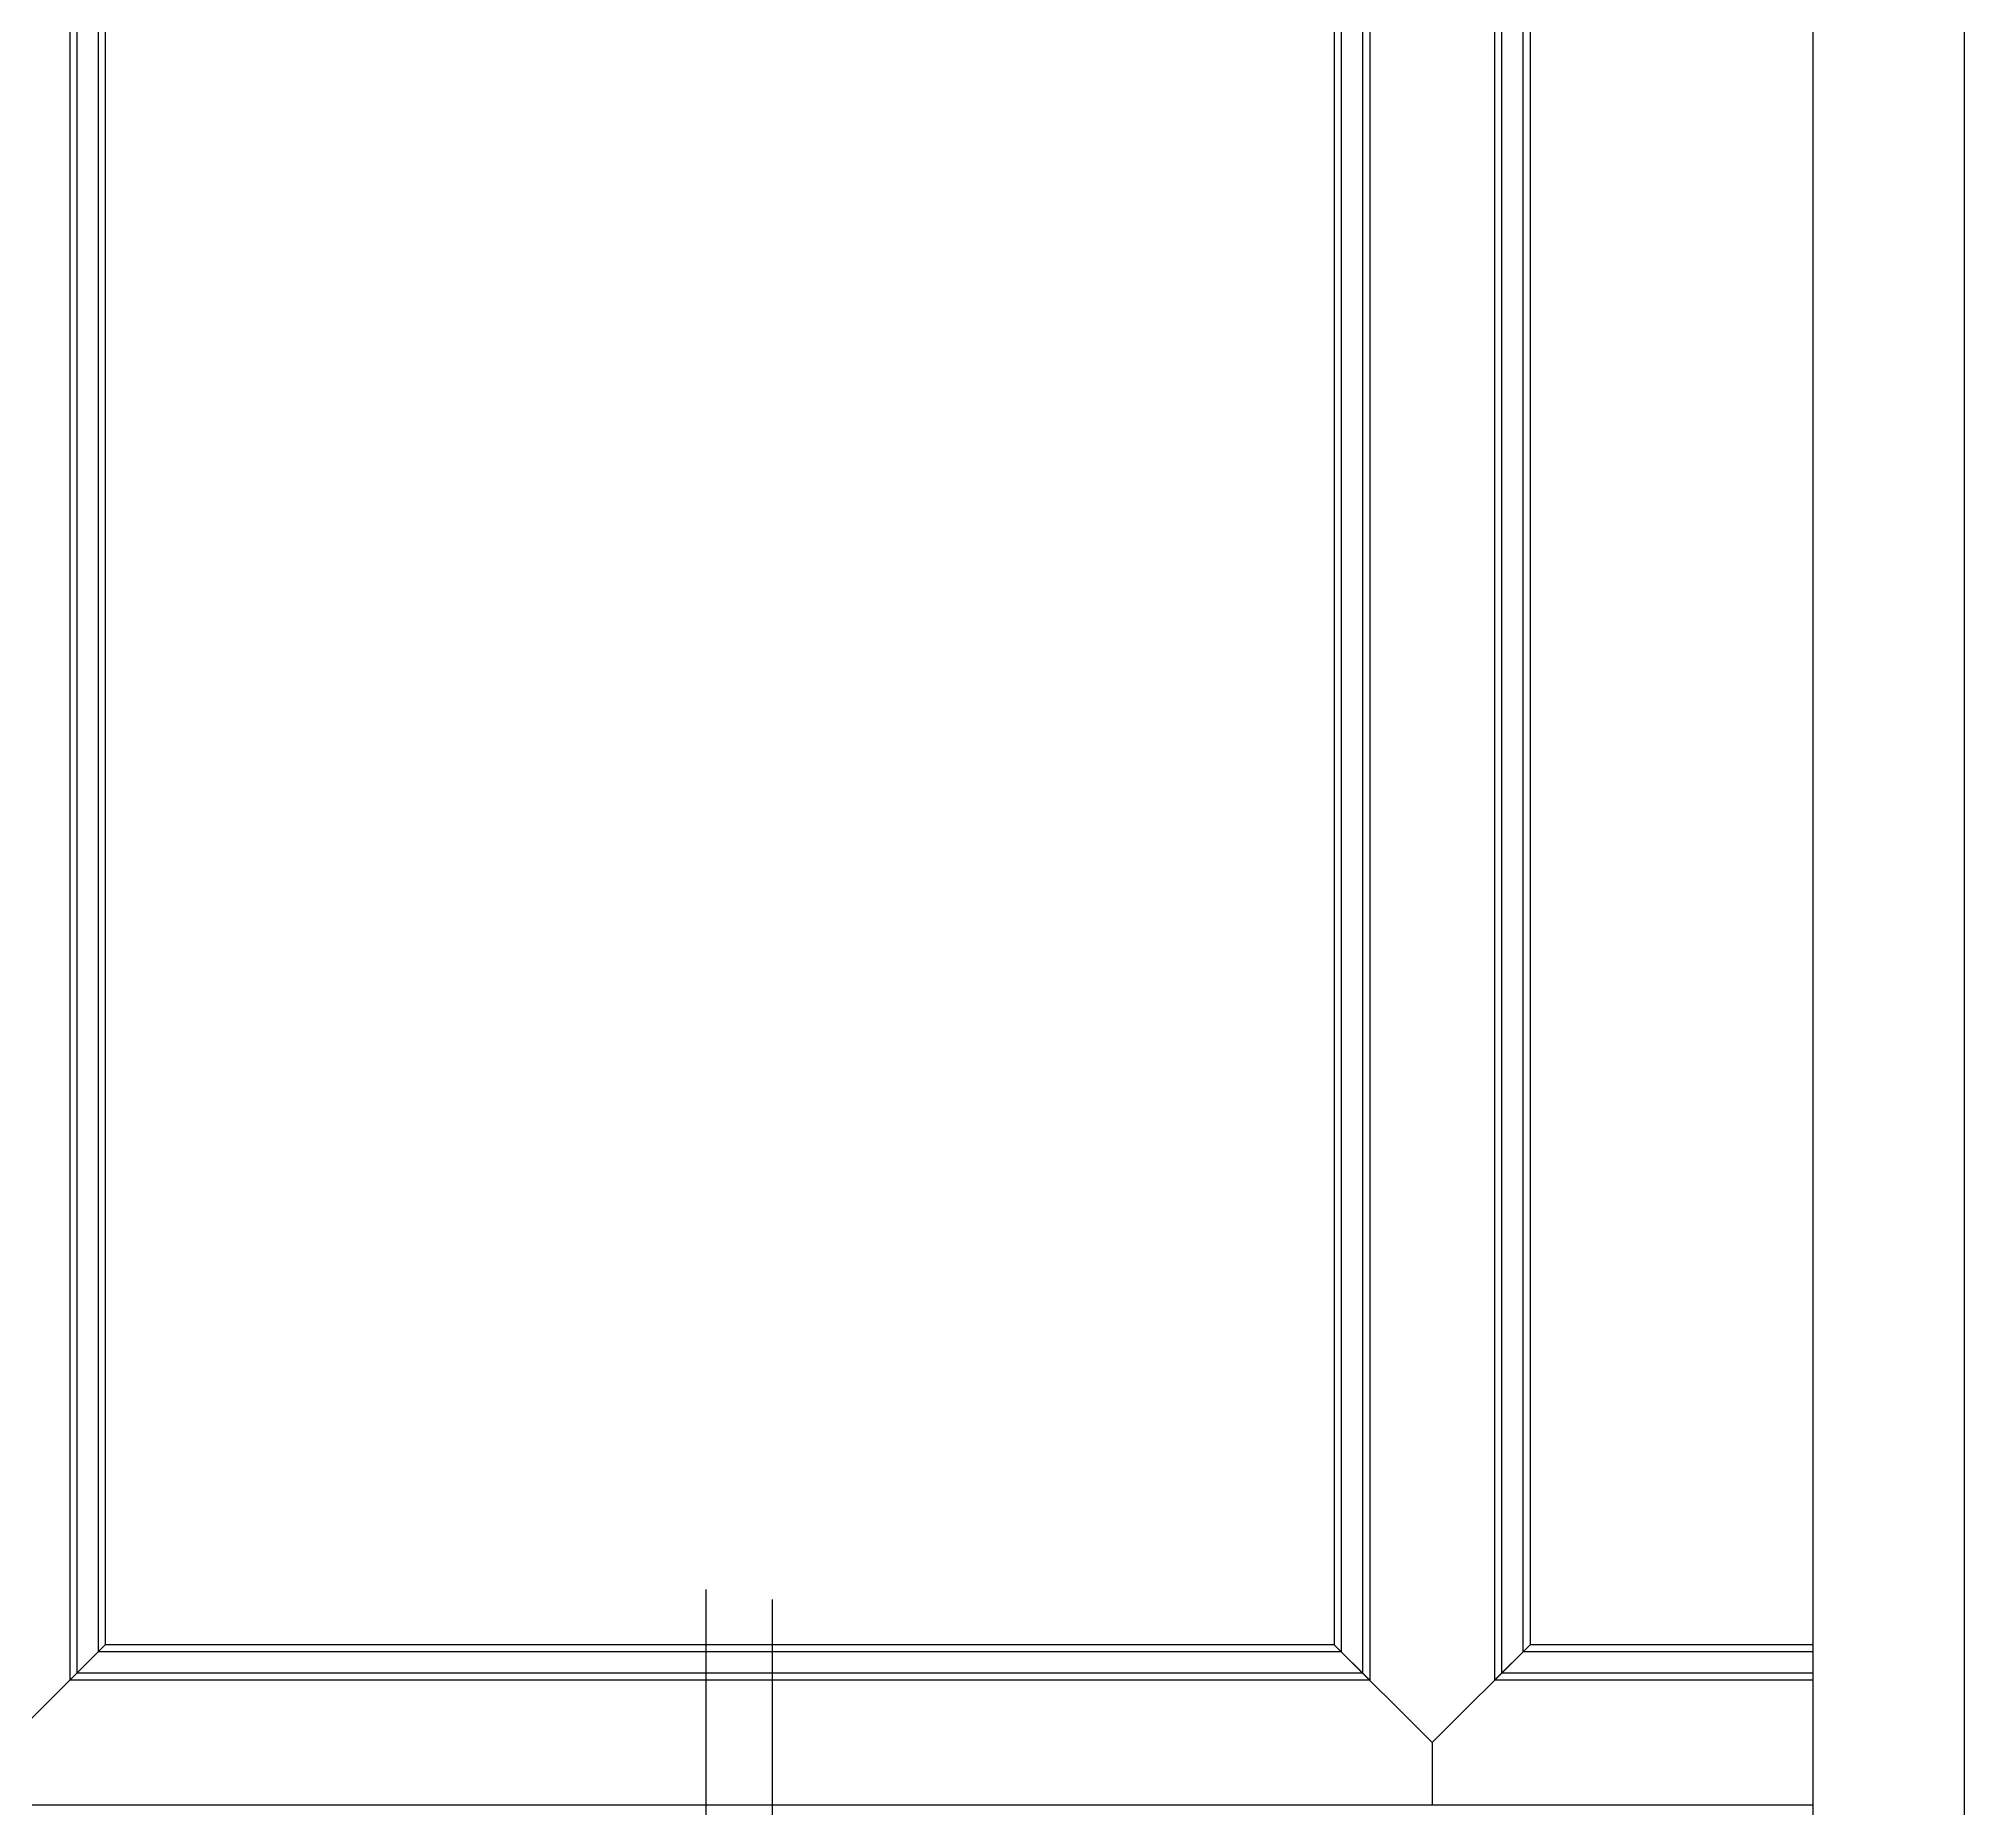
# Model space of a CAD drawing. Header units: metres. Extents: x 53265 to 57686, y 6208 to 9529.
# Drawn here: x 56604 to 57686, y 6874 to 7868 of the extents above; entities that cross this region are included whole.
import ezdxf

# ---------------------------------------------------------------- set-up
doc = ezdxf.new("R2010")
doc.units = ezdxf.units.M
doc.layers.add('20', color=1, linetype='Continuous')
doc.layers.add('7标住', color=1, linetype='Continuous')
doc.dimstyles.get("Standard").update_dxf_attribs({"dimtxt": 2.5, "dimasz": 2.5, "dimexe": 1.25, "dimexo": 0.625, "dimtad": 1, "dimcen": 2.5, "dimazin": 3, "dimtfac": 1, "dimtmove": 0, "dimatfit": 3})

# ---------------------------------------------------------------- blocks, each defined once
blk = doc.blocks.new('_CLOSEDFILLED')
at = {"color": 0, "linetype": 'BYBLOCK'}
blk.add_solid([(-1, 0.2), (0, 0), (-1, -0.2)], dxfattribs=at)
blk = doc.blocks.new('*D9')
for p, q in [((57685.61, 9135.91), (57685.61, 7935.91)), ((57685.36, 7935.91), (57685.11, 7935.91)), ((57685.61, 6735.91), (57685.61, 7935.91)), ((57685.61, 7935.91), (57685.61, 7935.91)), ((57685.86, 7935.91), (57686.11, 7935.91))]:
    blk.add_line(p, q)
at = {"layer": 'Defpoints'}
for p in [(57685.61, 9135.91), (57685.61, 7935.91), (57685.61, 6735.91)]:
    blk.add_point(p, dxfattribs=at)
at = {"layer": '7标住', "xscale": 0.25, "yscale": 0.25}
blk.add_blockref('_CLOSEDFILLED', (57685.61, 7935.91), dxfattribs=at)
at = {"layer": '7标住', "xscale": 0.25, "yscale": 0.25, "rotation": 180}
blk.add_blockref('_CLOSEDFILLED', (57685.61, 7935.91), dxfattribs=at)
at = {"layer": '7标住', "insert": (57685.61, 7937.035), "char_height": 1, "attachment_point": 5}
blk.add_mtext('0', dxfattribs=at)

msp = doc.modelspace()

# ---------------------------------------------------------------- linework, layer by layer
for p, q in [((57600.68, 6686.23), (57600.68, 8005.46)), ((56621.61, 7976.5), (56621.61, 6945.91)), ((56625.61, 7976.5), (56625.61, 6949.91)), ((56637.61, 7976.5), (56637.61, 6961.91)), ((56641.61, 7976.5), (56641.61, 6965.91)), ((57331.61, 7976.5), (57331.61, 6965.91)), ((57335.61, 7976.5), (57335.61, 6961.91)), ((57347.61, 7976.5), (57347.61, 6949.91)), ((57351.61, 7976.5), (57351.61, 6945.91)), ((57421.61, 7976.5), (57421.61, 6945.91)), ((57425.61, 7976.5), (57425.61, 6949.91)), ((57437.61, 7976.5), (57437.61, 6961.91)), ((57441.61, 7976.5), (57441.61, 6965.91)), ((56586.61, 6910.91), (56641.61, 6965.91)), ((56621.61, 6945.91), (56641.61, 6965.91)), ((57335.61, 6961.91), (56637.61, 6961.91)), ((57331.61, 6965.91), (56641.61, 6965.91)), ((57351.61, 6945.91), (57331.61, 6965.91)), ((57386.61, 6910.91), (57331.61, 6965.91)), ((57386.61, 6910.91), (57441.61, 6965.91)), ((57421.61, 6945.91), (57441.61, 6965.91)), ((57600.68, 6961.91), (57437.61, 6961.91)), ((57600.68, 6965.91), (57441.61, 6965.91)), ((57347.61, 6949.91), (56625.61, 6949.91)), ((57600.68, 6949.91), (57425.61, 6949.91)), ((57351.61, 6945.91), (56621.61, 6945.91)), ((57600.68, 6945.91), (57421.61, 6945.91)), ((57386.61, 6910.91), (57386.61, 6875.91)), ((55572.55, 6875.91), (57600.68, 6875.91))]:
    msp.add_line(p, q)
at = {"layer": '20'}
for points in [[(57299.54, 6597.75), (57119.54, 6597.75), (56979.03, 6597.75), (56979.03, 6997)], [(57015.99, 6991.24), (57015.99, 6718.5)]]:
    msp.add_lwpolyline(points, dxfattribs=at)

# ---------------------------------------------------------------- dimensions: what is measured, and where the dimension line sits
at = {"layer": '7标住'}
dim = msp.add_linear_dim(base=(57685.61, 7935.91), p1=(57685.61, 9135.91), p2=(57685.61, 6735.91), dimstyle='Standard', dxfattribs=at)
dim.commit()
dim.dimension.update_dxf_attribs({"geometry": '*D9', "text_midpoint": (57685.61, 7937.035)})

doc.saveas('drawing.dxf')
